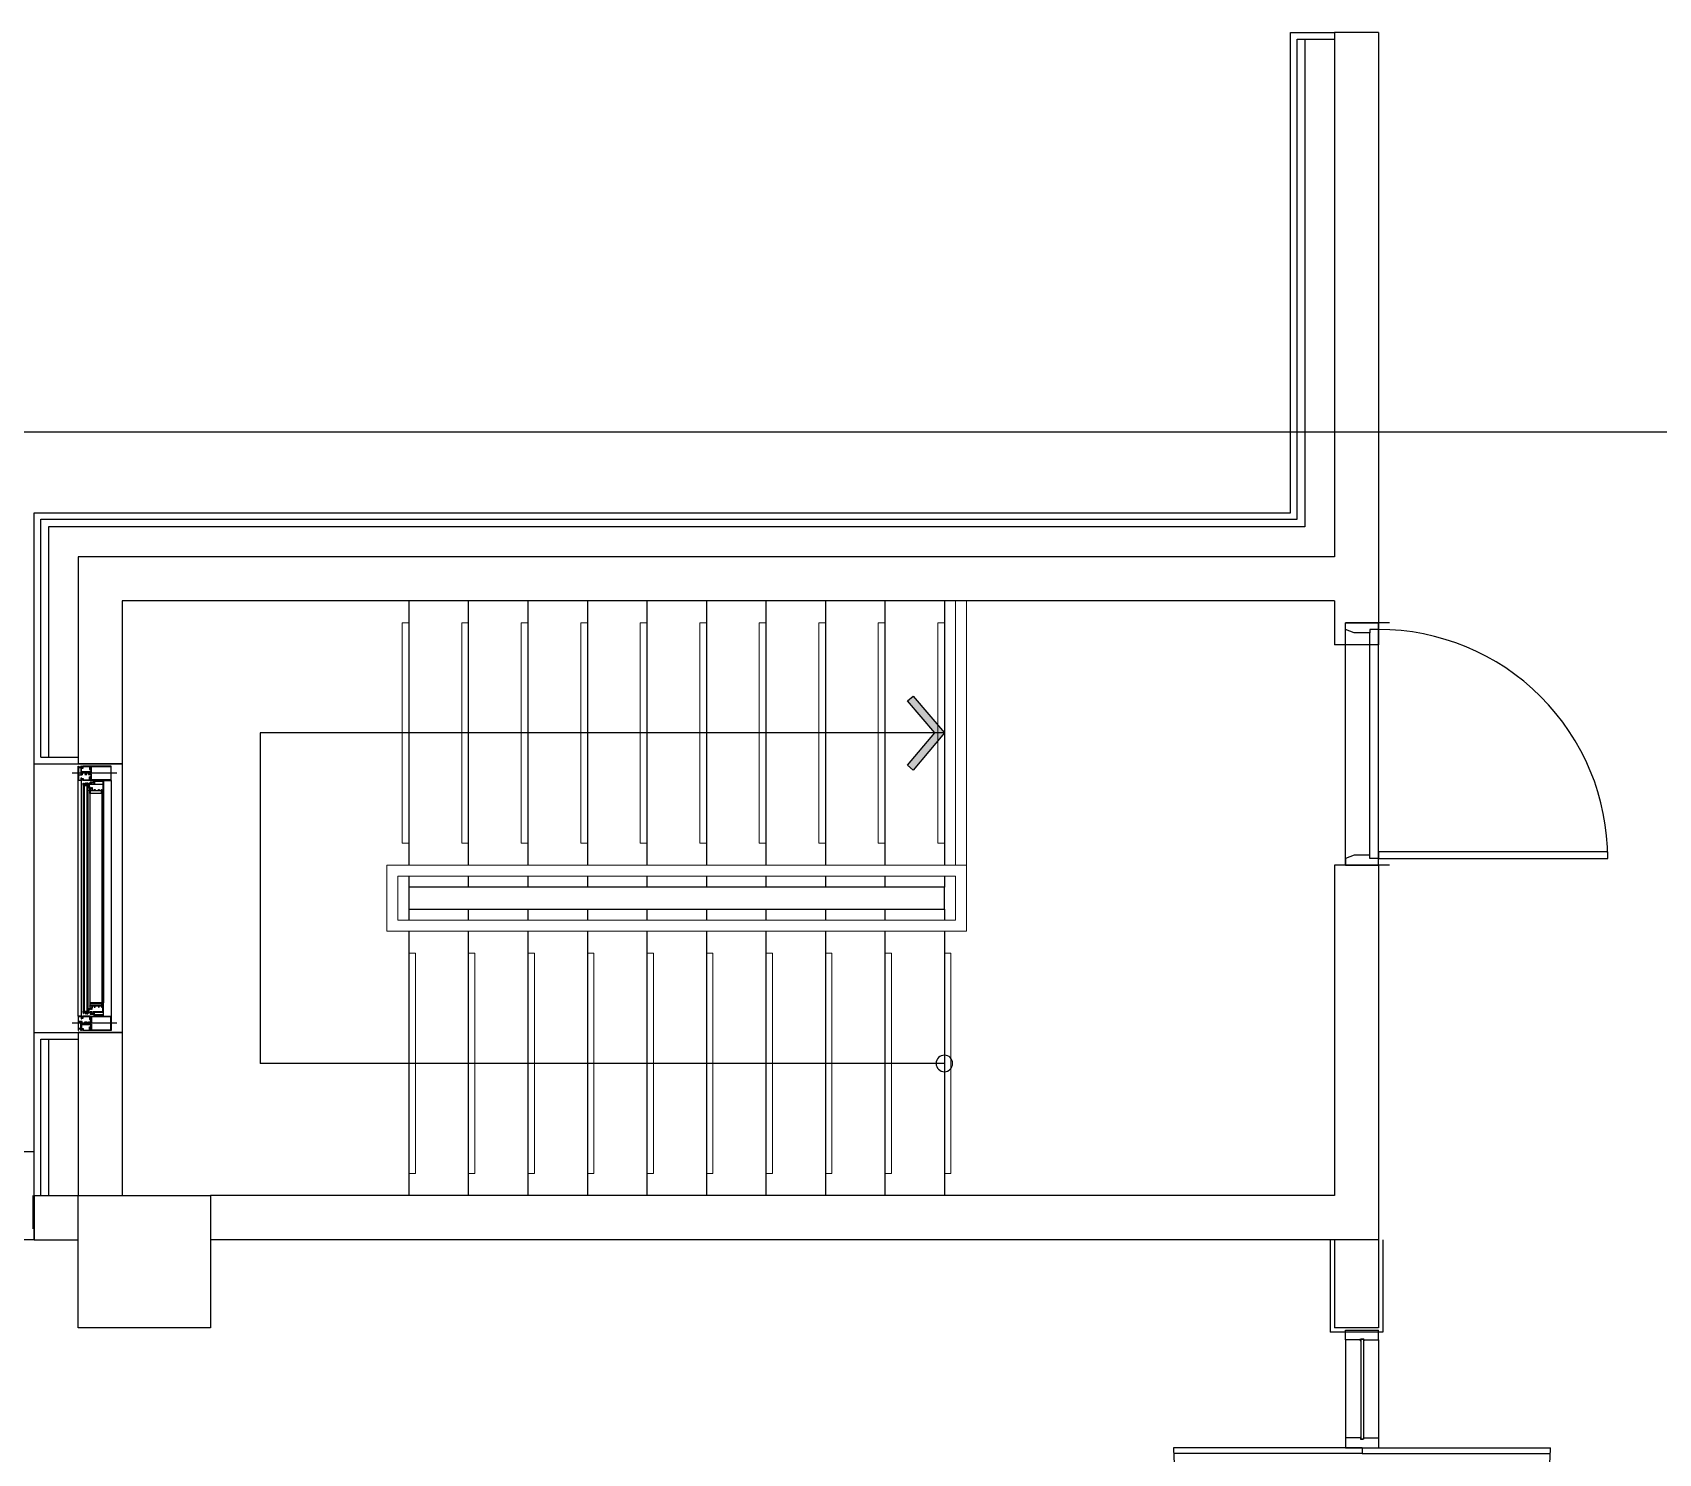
# Model space of a CAD drawing. Header units: millimetres. Extents: x 8456 to 190005487, y 619 to 455456909.
# Drawn here: x 196801 to 197937, y 157103 to 158097 of the extents above; entities that cross this region are included whole.
import ezdxf

# ---------------------------------------------------------------- set-up
doc = ezdxf.new("R2010")
doc.units = ezdxf.units.MM
doc.header["$LTSCALE"] = 400
doc.header["$MEASUREMENT"] = 0
doc.layers.get('0').update_dxf_attribs({"linetype": 'CONTINUOUS'})
doc.layers.get('Defpoints').update_dxf_attribs({"color": 153, "linetype": 'CONTINUOUS'})
for name, color, linetype in [('AA-FIN2', 6, 'CONTINUOUS'), ('AA-HAT-타일', 8, 'CONTINUOUS'), ('AA-WALL-조적벽', 3, 'CONTINUOUS'), ('AA-WID', 4, 'CONTINUOUS'), ('AA-공통-단열재', 17, 'CONTINUOUS'), ('AA-창호-문', 7, 'CONTINUOUS'), ('AA-창호-창', 4, 'CONTINUOUS'), ('COL', 2, 'CONTINUOUS')]:
    doc.layers.add(name, color=color, linetype=linetype)
doc.layers.add('Defpoint', color=161, linetype='CONTINUOUS', plot=False)
doc.layers.add('G-창호공차', color=31, linetype='CONTINUOUS', plot=False)
for name, color, linetype, lineweight in [('XR-평면도$0$A-DWXM-DOOR', 4, 'CONTINUOUS', 25), ('XR-평면도$0$A-SSXK-LEAD', 7, 'CONTINUOUS', 25), ('XR-평면도$0$A-SSXM-STAIR', 7, 'CONTINUOUS', 25), ('XR-평면도$0$A-SSXS-HAND', 6, 'CONTINUOUS', 20), ('XR-평면도$0$A-SSXS-NONS', 8, 'CONTINUOUS', 18)]:
    doc.layers.add(name, color=color, linetype=linetype, lineweight=lineweight)

# ---------------------------------------------------------------- blocks, each defined once
blk = doc.blocks.new('A$C2DB436D3')
at = {"color": 8}
for p, q in [((8333.3, 19841.7, 2515.7), (8338.9, 19846.5, 2515.7)), ((8360.5, 19809.6, 2515.7), (8333.3, 19841.7, 2515.7)), ((8338.9, 19846.5, 2515.7), (8370.1, 19809.6, 2515.7)), ((8333.3, 19777.4, 2515.7), (8360.5, 19809.6, 2515.7)), ((8370.1, 19809.6, 2515.7), (8338.9, 19772.6, 2515.7)), ((8338.9, 19772.6, 2515.7), (8333.3, 19777.4, 2515.7))]:
    blk.add_line(p, q, dxfattribs=at)
at = {"color": 8, "ltscale": 100}
for p, q in [((7461.5, 19510.4, 2515.7), (7461.5, 19778.8, 2515.7)), ((6053.5, 19391.6, 2515.7), (7461.5, 19391.6, 2515.7))]:
    blk.add_line(p, q, dxfattribs=at)
at = {"color": 8}
for points in [[(8360.5, 19809.6, 2515.7), (8370.1, 19809.6, 2515.7), (8333.3, 19841.7, 2515.7), (8338.9, 19846.5, 2515.7)], [(8333.3, 19777.4, 2515.7), (8338.9, 19772.6, 2515.7), (8360.5, 19809.6, 2515.7), (8370.1, 19809.6, 2515.7)]]:
    blk.add_solid(points, dxfattribs=at)
at = {"layer": 'AA-FIN2', "color": 8}
for p, q in [((8715.5, 20509.2, 2515.7), (8759.5, 20509.2, 2515.7)), ((8715.5, 20029.6, 2515.7), (8715.5, 20509.2, 2515.7)), ((8722.1, 20023, 2515.7), (8722.1, 20502.6, 2515.7)), ((8722.1, 20502.6, 2515.7), (8759.5, 20502.6, 2515.7)), ((7461.5, 19778.8, 2515.7), (7461.5, 20029.6, 2515.7)), ((7461.5, 20029.6, 2515.7), (8715.5, 20029.6, 2515.7)), ((7468.1, 20023, 2515.7), (8722.1, 20023, 2515.7)), ((7468.1, 19785.4, 2515.7), (7468.1, 20023, 2515.7)), ((7468.1, 19785.4, 2515.7), (7505.5, 19785.4, 2515.7)), ((7461.5, 19778.8, 2515.7), (7505.5, 19778.8, 2515.7)), ((7461.5, 19510.4, 2515.7), (7505.5, 19510.4, 2515.7)), ((7461.5, 19347.6, 2515.7), (7461.5, 19510.4, 2515.7)), ((7468.1, 19347.6, 2515.7), (7468.1, 19503.8, 2515.7)), ((7468.1, 19503.8, 2515.7), (7505.5, 19503.8, 2515.7))]:
    blk.add_line(p, q, dxfattribs=at)
at = {"layer": 'AA-HAT-타일', "color": 8}
for p, q in [((7549.5, 19778.8, 2515.7), (7549.5, 19510.4, 2515.7)), ((7461.5, 19303.6, 2515.7), (6053.5, 19303.6, 2515.7)), ((8755.1, 19303.6, 2515.7), (8755.1, 19211.2, 2515.7)), ((8807.9, 19303.6, 2515.7), (8807.9, 19211.2, 2515.7)), ((8807.9, 19211.2, 2515.7), (8755.1, 19211.2, 2515.7))]:
    blk.add_line(p, q, dxfattribs=at)
at = {"layer": 'AA-WALL-조적벽', "color": 8}
for p, q in [((8759.5, 19303.6, 2515.7), (8759.5, 19215.6, 2515.7)), ((8803.5, 19303.6, 2515.7), (8803.5, 19215.6, 2515.7)), ((8803.5, 19215.6, 2515.7), (8759.5, 19215.6, 2515.7))]:
    blk.add_line(p, q, dxfattribs=at)
at = {"layer": 'AA-WID', "color": 8}
for p, q in [((7543.9, 19769.4, 2515.7), (7499.6, 19769.4, 2515.7)), ((7505.5, 19526.9, 2515.7), (7505.5, 19762.3, 2515.7)), ((7508.6, 19526.9, 2515.7), (7508.6, 19762.3, 2515.7)), ((7510.4, 19757.3, 2515.7), (7510.4, 19531.8, 2515.7)), ((7510.4, 19757.3, 2515.7), (7515.2, 19757.3, 2515.7)), ((7510.6, 19757.3, 2515.7), (7515.9, 19757.9, 2515.7)), ((7511.5, 19757.3, 2515.7), (7511.5, 19531.8, 2515.7)), ((7515.2, 19757.3, 2515.7), (7513.9, 19757.3, 2515.7)), ((7514.1, 19757.3, 2515.7), (7514.1, 19531.8, 2515.7)), ((7515.2, 19757.3, 2515.7), (7515.2, 19531.8, 2515.7)), ((7517.4, 19753.7, 2515.7), (7517, 19753.7, 2515.7)), ((7538.5, 19762.3, 2515.7), (7538.5, 19526.9, 2515.7)), ((7517, 19749.1, 2515.7), (7517, 19537.1, 2515.7)), ((7529.1, 19749.1, 2515.7), (7529.1, 19540.1, 2515.7)), ((7529.7, 19752, 2515.7), (7529.7, 19531.1, 2515.7)), ((7530.8, 19752, 2515.7), (7530.8, 19540.1, 2515.7)), ((7510.4, 19531.8, 2515.7), (7515.2, 19531.8, 2515.7)), ((7510.6, 19531.8, 2515.7), (7515.9, 19531.2, 2515.7)), ((7515.2, 19531.8, 2515.7), (7513.9, 19531.8, 2515.7)), ((7517.4, 19535.4, 2515.7), (7517, 19535.4, 2515.7)), ((7543.9, 19519.7, 2515.7), (7499.6, 19519.7, 2515.7))]:
    blk.add_line(p, q, dxfattribs=at)
at = {"layer": 'AA-WID', "color": 8, "elevation": 2515.7}
for points in [[(7506, 19775), (7507.9, 19775, -1), (7507.9, 19774.7), (7506, 19774.7, 0.414214), (7505.9, 19774.6), (7505.9, 19768.1, 0.414214), (7506.1, 19767.9), (7509, 19767.9), (7509, 19768.3), (7508.7, 19768.5), (7508.7, 19768.8), (7509.1, 19768.8, -0.414214), (7509.3, 19768.6), (7509.3, 19767.8, -0.414214), (7509.1, 19767.6), (7506.1, 19767.6, 0.414214), (7505.9, 19767.4), (7505.9, 19762.7, 0.414214), (7506, 19762.6), (7508.2, 19762.6, 0.414214), (7508.3, 19762.7), (7508.3, 19764.8), (7508.8, 19764.8, -1), (7508.8, 19764.5), (7508.6, 19764.5), (7508.6, 19762.3), (7505.5, 19762.3), (7505.5, 19776.6), (7505.9, 19776.6), (7505.9, 19775.1, 0.414214)], [(7517.4, 19776.6), (7517.4, 19774.6, 1), (7517.7, 19774.6), (7517.7, 19774.8), (7518, 19774.8), (7518, 19773.5), (7517.7, 19773.5), (7517.7, 19773.7, 1), (7517.4, 19773.7), (7517.4, 19772.9, 0.414214), (7517.5, 19772.8), (7518, 19772.8, -0.414214), (7518.1, 19772.7), (7518.1, 19770.9, -0.414214), (7518, 19770.8), (7515, 19770.8), (7514.9, 19770.8), (7514.8, 19770.8), (7508.8, 19770.8, -0.414214), (7508.6, 19771.1), (7508.6, 19774), (7508.8, 19774, 1), (7508.8, 19774.4), (7508.6, 19774.4), (7508.6, 19776.6), (7508.2, 19776.6), (7508.2, 19775.5, -0.414214), (7508.1, 19775.4), (7506.3, 19775.4, 1), (7506.3, 19775), (7508.1, 19775, -0.414214), (7508.2, 19774.9), (7508.2, 19768.2, 0.414214), (7508.4, 19768), (7508.9, 19768), (7508.9, 19768.3), (7508.7, 19768.4, -0.322823), (7508.6, 19768.5), (7508.6, 19770.3, -0.414214), (7508.7, 19770.4), (7512.2, 19770.4, -0.414214), (7512.4, 19770.3), (7512.4, 19768.5, -0.284079), (7512.3, 19768.4), (7512.1, 19768.3), (7512.1, 19768), (7513.9, 19768, 0.414214), (7514, 19768.1), (7514, 19768.6, 1), (7513.7, 19768.6), (7513.7, 19768.5, -0.414214), (7513.6, 19768.4), (7513, 19768.4, -0.414214), (7512.8, 19768.6), (7512.8, 19770.2, -0.414214), (7513, 19770.4), (7513.6, 19770.4, -0.414214), (7513.7, 19770.3), (7513.7, 19770.2, 1), (7514, 19770.2), (7514, 19770.3, -0.414214), (7514.1, 19770.4), (7515.7, 19770.4, -0.414214), (7515.8, 19770.3), (7515.8, 19770.2, 1), (7516.1, 19770.2), (7516.1, 19770.3, -0.414214), (7516.2, 19770.4), (7516.8, 19770.4, -0.414214), (7517, 19770.2), (7517, 19768.6, -0.414214), (7516.8, 19768.4), (7516.2, 19768.4, -0.414214), (7516.1, 19768.5), (7516.1, 19768.6, 1), (7515.8, 19768.6), (7515.8, 19768.1, 0.414214), (7515.9, 19768), (7518, 19768, -0.414214), (7518.1, 19767.9), (7518.1, 19765.9, -0.414214), (7518, 19765.8), (7517.9, 19765.8, -0.414214), (7517.7, 19765.9), (7517.7, 19766.2, 1), (7517.4, 19766.2), (7517.4, 19765.1, 1), (7517.7, 19765.1), (7517.7, 19765.3), (7518, 19765.3), (7518, 19764), (7517.7, 19764), (7517.7, 19764.2, 1), (7517.4, 19764.2), (7517.4, 19762.3), (7538.5, 19762.3), (7538.5, 19776.6)], [(7517.9, 19773.5, 0.414214), (7518, 19773.6), (7518, 19774.6, 0.414214), (7517.9, 19774.8), (7517.8, 19774.8, 0.414214), (7517.7, 19774.6), (7517.7, 19774.5, -0.696601), (7517.4, 19774.5), (7517.4, 19776.6), (7510.2, 19776.6, 0.414214), (7509.9, 19776.3), (7509.9, 19774.9), (7508.7, 19774.9), (7508.7, 19774.5), (7510.2, 19774.5, 0.414214), (7510.4, 19774.7), (7510.4, 19776.1), (7516.8, 19776.1), (7516.8, 19773.1), (7517.4, 19773.1), (7517.4, 19773.8, -0.696601), (7517.7, 19773.8), (7517.7, 19773.6, 0.414214), (7517.8, 19773.5)], [(7517.6, 19770.3), (7518.5, 19770.3, 0.414214), (7518.6, 19770.4), (7518.6, 19775.9, -0.414214), (7518.7, 19776), (7537.9, 19776, -0.414214), (7538, 19775.9), (7538, 19762.9, -0.414214), (7537.9, 19762.8), (7518.7, 19762.8, -0.414214), (7518.6, 19762.9), (7518.6, 19768.4, 0.414214), (7518.5, 19768.5), (7517.6, 19768.5, -0.414214), (7517.5, 19768.6), (7517.5, 19770.2, -0.414214)], [(7517.9, 19765.3, -0.414214), (7518, 19765.2), (7518, 19764.2, -0.414214), (7517.9, 19764), (7517.8, 19764, -0.414214), (7517.7, 19764.2), (7517.7, 19764.3, 0.696601), (7517.4, 19764.3), (7517.4, 19762.3), (7510.2, 19762.3, -0.414214), (7509.9, 19762.5), (7509.9, 19763.9), (7508.7, 19763.9), (7508.7, 19764.3), (7510.2, 19764.3, -0.414214), (7510.4, 19764.1), (7510.4, 19762.7), (7516.8, 19762.7), (7516.8, 19765.7), (7517.4, 19765.7), (7517.4, 19765, 0.696601), (7517.7, 19765), (7517.7, 19765.2, -0.414214), (7517.8, 19765.3)], [(7529.7, 19749.1), (7529.7, 19749.8, -1), (7530.1, 19749.8), (7530.1, 19749.5), (7530.4, 19749.5), (7530.4, 19751.3), (7530.1, 19751.3), (7530.1, 19750.9, -1), (7529.7, 19750.9), (7529.7, 19751.7), (7530.4, 19751.7), (7530.4, 19757.7, 0.414213), (7530.2, 19758), (7520.5, 19758, -0.414213), (7520.4, 19758.1), (7520.4, 19758.5, -1), (7520.6, 19758.5), (7520.6, 19758.4), (7521.2, 19758.4, 0.414214), (7521.3, 19758.5), (7521.3, 19759.8, 0.414214), (7521.2, 19759.9), (7520.6, 19759.9), (7520.6, 19759.8, -1), (7520.4, 19759.8), (7520.4, 19759.9), (7519.3, 19759.9), (7519.3, 19759.8, -1), (7519, 19759.8), (7519, 19759.9), (7518.5, 19759.9, 0.414214), (7518.4, 19759.8), (7518.4, 19758.5, 0.414214), (7518.5, 19758.4), (7519, 19758.4), (7519, 19758.5, -1), (7519.3, 19758.5), (7519.3, 19758.1, -0.414214), (7519.2, 19758), (7517.4, 19758), (7517.4, 19758.7, -0.414214), (7517.5, 19758.8), (7517.5, 19758.8, -0.414214), (7517.6, 19758.7), (7517.6, 19758.4), (7518, 19758.4), (7518, 19759.9), (7517.6, 19759.9), (7517.6, 19759.6, -1), (7517.4, 19759.6), (7517.4, 19760.4), (7519.8, 19760.4), (7519.8, 19760.3), (7519.9, 19760.4), (7521, 19760.4, 0.414214), (7521.2, 19760.5), (7521.2, 19761.6), (7522.9, 19761.6), (7522.9, 19762, -0.414214), (7523.1, 19762.3, -0.414214), (7523.4, 19762), (7523.4, 19761.6), (7529.1, 19761.6), (7529.1, 19762, -0.414214), (7529.3, 19762.3, -0.414214), (7529.5, 19762), (7529.5, 19761.6), (7530.8, 19761.6), (7530.8, 19749.1)], [(7506, 19514.1), (7507.9, 19514.1, 1), (7507.9, 19514.4), (7506, 19514.4, -0.414214), (7505.9, 19514.5), (7505.9, 19521, -0.414214), (7506.1, 19521.2), (7509, 19521.2), (7509, 19520.8), (7508.7, 19520.6), (7508.7, 19520.3), (7509.1, 19520.3, 0.414214), (7509.3, 19520.5), (7509.3, 19521.3, 0.414214), (7509.1, 19521.5), (7506.1, 19521.5, -0.414214), (7505.9, 19521.7), (7505.9, 19526.4, -0.414214), (7506, 19526.5), (7508.2, 19526.5, -0.414214), (7508.3, 19526.4), (7508.3, 19524.3), (7508.8, 19524.3, 1), (7508.8, 19524.7), (7508.6, 19524.7), (7508.6, 19526.9), (7505.5, 19526.9), (7505.5, 19512.6), (7505.9, 19512.6), (7505.9, 19514, -0.414214)], [(7517.4, 19512.6), (7517.4, 19514.5, -1), (7517.7, 19514.5), (7517.7, 19514.3), (7518, 19514.3), (7518, 19515.6), (7517.7, 19515.6), (7517.7, 19515.4, -1), (7517.4, 19515.4), (7517.4, 19516.2, -0.414214), (7517.5, 19516.3), (7518, 19516.3, 0.414214), (7518.1, 19516.4), (7518.1, 19518.2, 0.414214), (7518, 19518.3), (7515, 19518.3), (7514.9, 19518.3), (7514.8, 19518.3), (7508.8, 19518.3, 0.414214), (7508.6, 19518.1), (7508.6, 19515.1), (7508.8, 19515.1, -1), (7508.8, 19514.8), (7508.6, 19514.8), (7508.6, 19512.6), (7508.2, 19512.6), (7508.2, 19513.6, 0.414214), (7508.1, 19513.7), (7506.3, 19513.7, -1), (7506.3, 19514.1), (7508.1, 19514.1, 0.414214), (7508.2, 19514.2), (7508.2, 19520.9, -0.414214), (7508.4, 19521.1), (7508.9, 19521.1), (7508.9, 19520.8), (7508.7, 19520.7, 0.322823), (7508.6, 19520.6), (7508.6, 19518.8, 0.414214), (7508.7, 19518.7), (7512.2, 19518.7, 0.414214), (7512.4, 19518.8), (7512.4, 19520.6, 0.284079), (7512.3, 19520.7), (7512.1, 19520.8), (7512.1, 19521.1), (7513.9, 19521.1, -0.414214), (7514, 19521), (7514, 19520.5, -1), (7513.7, 19520.5), (7513.7, 19520.6, 0.414214), (7513.6, 19520.7), (7513, 19520.7, 0.414214), (7512.8, 19520.5), (7512.8, 19518.9, 0.414214), (7513, 19518.7), (7513.6, 19518.7, 0.414214), (7513.7, 19518.8), (7513.7, 19518.9, -1), (7514, 19518.9), (7514, 19518.8, 0.414214), (7514.1, 19518.7), (7515.7, 19518.7, 0.414214), (7515.8, 19518.8), (7515.8, 19518.9, -1), (7516.1, 19518.9), (7516.1, 19518.8, 0.414214), (7516.2, 19518.7), (7516.8, 19518.7, 0.414214), (7517, 19518.9), (7517, 19520.5, 0.414214), (7516.8, 19520.7), (7516.2, 19520.7, 0.414214), (7516.1, 19520.6), (7516.1, 19520.5, -1), (7515.8, 19520.5), (7515.8, 19521, -0.414214), (7515.9, 19521.1), (7518, 19521.1, 0.414214), (7518.1, 19521.2), (7518.1, 19523.2, 0.414214), (7518, 19523.3), (7517.9, 19523.3, 0.414214), (7517.7, 19523.2), (7517.7, 19522.9, -1), (7517.4, 19522.9), (7517.4, 19524, -1), (7517.7, 19524), (7517.7, 19523.8), (7518, 19523.8), (7518, 19525.1), (7517.7, 19525.1), (7517.7, 19524.9, -1), (7517.4, 19524.9), (7517.4, 19526.9), (7538.5, 19526.9), (7538.5, 19512.6)], [(7517.9, 19523.8, 0.414214), (7518, 19523.9), (7518, 19524.9, 0.414214), (7517.9, 19525.1), (7517.8, 19525.1, 0.414214), (7517.7, 19524.9), (7517.7, 19524.8, -0.696601), (7517.4, 19524.8), (7517.4, 19526.9), (7510.2, 19526.9, 0.414214), (7509.9, 19526.6), (7509.9, 19525.2), (7508.7, 19525.2), (7508.7, 19524.8), (7510.2, 19524.8, 0.414214), (7510.4, 19525), (7510.4, 19526.4), (7516.8, 19526.4), (7516.8, 19523.4), (7517.4, 19523.4), (7517.4, 19524.1, -0.696601), (7517.7, 19524.1), (7517.7, 19523.9, 0.414214), (7517.8, 19523.8)], [(7529.7, 19540.1), (7529.7, 19539.3, 1), (7530.1, 19539.3), (7530.1, 19539.6), (7530.4, 19539.6), (7530.4, 19537.9), (7530.1, 19537.9), (7530.1, 19538.2, 1), (7529.7, 19538.2), (7529.7, 19537.4), (7530.4, 19537.4), (7530.4, 19531.4, -0.414213), (7530.2, 19531.1), (7520.5, 19531.1, 0.414213), (7520.4, 19531), (7520.4, 19530.6, 1), (7520.6, 19530.6), (7520.6, 19530.7), (7521.2, 19530.7, -0.414214), (7521.3, 19530.6), (7521.3, 19529.3, -0.414214), (7521.2, 19529.2), (7520.6, 19529.2), (7520.6, 19529.3, 1), (7520.4, 19529.3), (7520.4, 19529.2), (7519.3, 19529.2), (7519.3, 19529.3, 1), (7519, 19529.3), (7519, 19529.2), (7518.5, 19529.2, -0.414214), (7518.4, 19529.3), (7518.4, 19530.6, -0.414214), (7518.5, 19530.7), (7519, 19530.7), (7519, 19530.6, 1), (7519.3, 19530.6), (7519.3, 19531, 0.414214), (7519.2, 19531.1), (7517.4, 19531.1), (7517.4, 19530.4, 0.414214), (7517.5, 19530.3), (7517.5, 19530.3, 0.414214), (7517.6, 19530.4), (7517.6, 19530.7), (7518, 19530.7), (7518, 19529.2), (7517.6, 19529.2), (7517.6, 19529.5, 1), (7517.4, 19529.5), (7517.4, 19528.7), (7519.8, 19528.7), (7519.8, 19528.8), (7519.9, 19528.7), (7521, 19528.7, -0.414214), (7521.2, 19528.6), (7521.2, 19527.5), (7522.9, 19527.5), (7522.9, 19527.1, 0.414214), (7523.1, 19526.9, 0.414214), (7523.4, 19527.1), (7523.4, 19527.5), (7529.1, 19527.5), (7529.1, 19527.1, 0.414214), (7529.3, 19526.9, 0.414214), (7529.5, 19527.1), (7529.5, 19527.5), (7530.8, 19527.5), (7530.8, 19540.1)], [(7517.6, 19518.8), (7518.5, 19518.8, -0.414214), (7518.6, 19518.7), (7518.6, 19513.2, 0.414214), (7518.7, 19513.1), (7537.9, 19513.1, 0.414214), (7538, 19513.2), (7538, 19526.2, 0.414214), (7537.9, 19526.3), (7518.7, 19526.3, 0.414214), (7518.6, 19526.2), (7518.6, 19520.7, -0.414214), (7518.5, 19520.6), (7517.6, 19520.6, 0.414214), (7517.5, 19520.5), (7517.5, 19518.9, 0.414214)], [(7517.9, 19515.6, -0.414214), (7518, 19515.5), (7518, 19514.5, -0.414214), (7517.9, 19514.3), (7517.8, 19514.3, -0.414214), (7517.7, 19514.5), (7517.7, 19514.6, 0.696601), (7517.4, 19514.6), (7517.4, 19512.6), (7510.2, 19512.6, -0.414214), (7509.9, 19512.8), (7509.9, 19514.2), (7508.7, 19514.2), (7508.7, 19514.6), (7510.2, 19514.6, -0.414214), (7510.4, 19514.4), (7510.4, 19513), (7516.8, 19513), (7516.8, 19516), (7517.4, 19516), (7517.4, 19515.3, 0.696601), (7517.7, 19515.3), (7517.7, 19515.5, -0.414214), (7517.8, 19515.6)]]:
    blk.add_lwpolyline(points, format="xyb", close=True, dxfattribs=at)
for points in [[(7517, 19752), (7516.9, 19752, -1), (7516.9, 19752.4), (7517, 19752.4), (7517, 19753.2), (7517, 19753.2), (7517, 19753.3), (7517, 19754.8), (7515.9, 19754.8), (7515.9, 19757.9), (7515.4, 19757.9), (7515.4, 19758.2), (7515.9, 19758.2), (7515.9, 19758.6), (7512.6, 19758.6), (7512.6, 19758.2), (7513.1, 19758.2), (7513.1, 19757.9), (7512.4, 19757.9), (7512.4, 19758.6), (7510.4, 19758.6), (7510.4, 19759.5, -0.414214), (7510.4, 19759.6), (7510.6, 19759.6, -0.414214), (7510.7, 19759.5), (7510.7, 19759.1), (7512.8, 19759.1), (7512.8, 19759.8), (7513.4, 19759.8, -0.414214), (7513.5, 19759.7), (7513.5, 19759.5, -0.414214), (7513.4, 19759.4), (7513.2, 19759.4), (7513.2, 19759.1), (7513.5, 19759.1), (7514, 19759.1), (7514, 19759.8), (7515, 19759.8, -0.414214), (7515.1, 19759.7), (7515.1, 19759.5, -0.414214), (7515, 19759.4), (7514.4, 19759.4), (7514.4, 19759.1), (7516.3, 19759.1), (7516.3, 19755.3), (7517.7, 19755.3, -0.414214), (7517.9, 19755.2, -0.414214), (7517.7, 19755), (7517.6, 19755, 0.414214), (7517.4, 19754.9, 0.414214), (7517.6, 19754.8), (7518.9, 19754.8, 0.414214), (7519, 19754.9, 0.414214), (7518.9, 19755), (7518.7, 19755, -0.414214), (7518.6, 19755.2, -0.414214), (7518.7, 19755.3), (7519.4, 19755.3), (7519.4, 19753.9, -0.414214), (7519.3, 19753.8), (7518.8, 19753.8, -1), (7518.8, 19754, 0.414214), (7519, 19754.1), (7519, 19754.2, 0.414214), (7518.8, 19754.3), (7517.6, 19754.3, 0.414214), (7517.4, 19754.2), (7517.4, 19754.1, 0.414214), (7517.5, 19754, -1), (7517.5, 19753.8, 0.414214), (7517.4, 19753.7), (7517.4, 19752.8, 0.414214), (7517.5, 19752.7, -1), (7517.5, 19752.4, 0.414214), (7517.4, 19752.3), (7517.4, 19752.3, 0.414214), (7517.6, 19752.1), (7518.8, 19752.1, 0.414214), (7519, 19752.3), (7519, 19752.3, 0.414214), (7518.8, 19752.4, -1), (7518.8, 19752.7), (7519.3, 19752.7, -0.414214), (7519.4, 19752.5), (7519.4, 19752.1), (7521.3, 19752.1), (7521.3, 19753.2), (7522.3, 19753.2), (7522.3, 19752.8), (7521.7, 19752.8), (7521.7, 19752.1), (7526.1, 19752.1), (7526.1, 19752.8), (7525.6, 19752.8), (7525.6, 19753.2), (7526.5, 19753.2), (7526.5, 19752.1), (7528.6, 19752.1), (7528.6, 19753.2), (7529.1, 19753.2), (7529.1, 19749.1), (7517, 19749.1), (7517, 19752)], [(7517, 19537.1), (7516.9, 19537.1, 1), (7516.9, 19536.8), (7517, 19536.8), (7517, 19535.9), (7517, 19535.9), (7517, 19535.8), (7517, 19534.3), (7515.9, 19534.3), (7515.9, 19531.2), (7515.4, 19531.2), (7515.4, 19530.9), (7515.9, 19530.9), (7515.9, 19530.5), (7512.6, 19530.5), (7512.6, 19530.9), (7513.1, 19530.9), (7513.1, 19531.2), (7512.4, 19531.2), (7512.4, 19530.5), (7510.4, 19530.5), (7510.4, 19529.6, 0.414214), (7510.4, 19529.5), (7510.6, 19529.5, 0.414214), (7510.7, 19529.6), (7510.7, 19530), (7512.8, 19530), (7512.8, 19529.3), (7513.4, 19529.3, 0.414214), (7513.5, 19529.4), (7513.5, 19529.6, 0.414214), (7513.4, 19529.7), (7513.2, 19529.7), (7513.2, 19530), (7513.5, 19530), (7514, 19530), (7514, 19529.3), (7515, 19529.3, 0.414214), (7515.1, 19529.4), (7515.1, 19529.6, 0.414214), (7515, 19529.7), (7514.4, 19529.7), (7514.4, 19530), (7516.3, 19530), (7516.3, 19533.8), (7517.7, 19533.8, 0.414214), (7517.9, 19533.9, 0.414214), (7517.7, 19534.1), (7517.6, 19534.1, -0.414214), (7517.4, 19534.2, -0.414214), (7517.6, 19534.3), (7518.9, 19534.3, -0.414214), (7519, 19534.2, -0.414214), (7518.9, 19534.1), (7518.7, 19534.1, 0.414214), (7518.6, 19533.9, 0.414214), (7518.7, 19533.8), (7519.4, 19533.8), (7519.4, 19535.2, 0.414214), (7519.3, 19535.3), (7518.8, 19535.3, 1), (7518.8, 19535.1, -0.414214), (7519, 19535), (7519, 19534.9, -0.414214), (7518.8, 19534.8), (7517.6, 19534.8, -0.414214), (7517.4, 19534.9), (7517.4, 19535, -0.414214), (7517.5, 19535.1, 1), (7517.5, 19535.3, -0.414214), (7517.4, 19535.4), (7517.4, 19536.3, -0.414214), (7517.5, 19536.4, 1), (7517.5, 19536.7, -0.414214), (7517.4, 19536.8), (7517.4, 19536.8, -0.414214), (7517.6, 19537), (7518.8, 19537, -0.414214), (7519, 19536.8), (7519, 19536.8, -0.414214), (7518.8, 19536.7, 1), (7518.8, 19536.4), (7519.3, 19536.4, 0.414214), (7519.4, 19536.6), (7519.4, 19537), (7521.3, 19537), (7521.3, 19535.9), (7522.3, 19535.9), (7522.3, 19536.3), (7521.7, 19536.3), (7521.7, 19537), (7526.1, 19537), (7526.1, 19536.3), (7525.6, 19536.3), (7525.6, 19535.9), (7526.5, 19535.9), (7526.5, 19537), (7528.6, 19537), (7528.6, 19535.9), (7529.1, 19535.9), (7529.1, 19540.1), (7517, 19540.1), (7517, 19537.1)]]:
    blk.add_lwpolyline(points, format="xyb", dxfattribs=at)
for points in [[(7510.6, 19757.3), (7515.9, 19757.3), (7515.9, 19757.9), (7510.6, 19757.9)], [(7521.7, 19761.2), (7521.7, 19758.4), (7530.4, 19758.4), (7530.4, 19761.2)], [(7528.6, 19749.5), (7528.6, 19751.7), (7517.4, 19751.7), (7517.4, 19749.5)], [(7510.6, 19531.8), (7515.9, 19531.8), (7515.9, 19531.2), (7510.6, 19531.2)], [(7528.6, 19539.6), (7528.6, 19537.4), (7517.4, 19537.4), (7517.4, 19539.6)], [(7521.7, 19528), (7521.7, 19530.7), (7530.4, 19530.7), (7530.4, 19528)]]:
    blk.add_lwpolyline(points, close=True, dxfattribs=at)
at = {"layer": 'AA-WID', "color": 8}
for centre, radius, start, end in [((7508.6, 19758, 2515.7), 1.85, 339.237, 20.763), ((7519.8, 19756.8, 2515.7), 1.35, 63.4061, 116.5939), ((7521.5, 19753.2, 2515.7), 2.17, 163.8262, 196.1738), ((7508.6, 19531.1, 2515.7), 1.85, 339.237, 20.763), ((7519.8, 19532.3, 2515.7), 1.35, 243.4061, 296.5939), ((7521.5, 19535.9, 2515.7), 2.17, 163.8262, 196.1738)]:
    blk.add_arc(centre, radius, start, end, dxfattribs=at)
at = {"layer": 'AA-공통-단열재', "color": 8}
for p, q in [((8729.8, 20502.6, 2515.7), (8729.8, 20015.3, 2515.7)), ((8729.8, 20015.3, 2515.7), (7475.8, 20015.3, 2515.7)), ((7475.8, 20015.3, 2515.7), (7475.8, 19785.4, 2515.7)), ((7475.8, 19503.8, 2515.7), (7475.8, 19347.6, 2515.7))]:
    blk.add_line(p, q, dxfattribs=at)
at = {"layer": 'AA-창호-문', "color": 8}
for p, q in [((8787, 19095.7, 2515.7), (8598.9, 19095.7, 2515.7)), ((8787, 19090.2, 2515.7), (8599, 19090.2, 2515.7)), ((8787, 19095.7, 2515.7), (8787, 19090.2, 2515.7)), ((8787, 19095.7, 2515.7), (8975.1, 19095.7, 2515.7)), ((8787, 19090.2, 2515.7), (8975, 19090.2, 2515.7))]:
    blk.add_line(p, q, dxfattribs=at)
for start, end in [(180, 270), (270, 0)]:
    blk.add_arc((8787, 19095.7, 2515.7), 188.1, start, end, dxfattribs=at)
at = {"layer": 'AA-창호-창', "color": 8}
for p, q in [((8770.5, 19213.4, 2515.7), (8803.5, 19213.4, 2515.7)), ((8770.5, 19203.5, 2515.7), (8770.5, 19213.4, 2515.7)), ((8785.1, 19203.5, 2515.7), (8770.5, 19203.5, 2515.7)), ((8770.5, 19203.5, 2515.7), (8770.5, 19105.6, 2515.7)), ((8785.1, 19203.5, 2515.7), (8785.4, 19204.7, 2515.7)), ((8785.4, 19204.7, 2515.7), (8788.6, 19204.7, 2515.7)), ((8785.7, 19204.2, 2515.7), (8785.7, 19104.8, 2515.7)), ((8785.7, 19204.2, 2515.7), (8788.4, 19204.2, 2515.7)), ((8788.4, 19204.2, 2515.7), (8788.4, 19104.8, 2515.7)), ((8789, 19203.5, 2515.7), (8788.6, 19204.7, 2515.7)), ((8789, 19203.5, 2515.7), (8803.5, 19203.5, 2515.7)), ((8803.5, 19203.5, 2515.7), (8803.5, 19213.4, 2515.7)), ((8803.5, 19203.5, 2515.7), (8803.5, 19105.6, 2515.7)), ((8785.1, 19105.6, 2515.7), (8770.5, 19105.6, 2515.7)), ((8770.5, 19105.6, 2515.7), (8770.5, 19095.7, 2515.7)), ((8785.1, 19105.6, 2515.7), (8785.4, 19104.3, 2515.7)), ((8785.4, 19104.3, 2515.7), (8788.6, 19104.3, 2515.7)), ((8785.7, 19104.8, 2515.7), (8788.4, 19104.8, 2515.7)), ((8785.7, 19104.8, 2515.7), (8788.4, 19104.8, 2515.7)), ((8789, 19105.6, 2515.7), (8788.6, 19104.3, 2515.7)), ((8789, 19105.6, 2515.7), (8803.5, 19105.6, 2515.7)), ((8803.5, 19105.6, 2515.7), (8803.5, 19095.7, 2515.7)), ((8770.5, 19095.7, 2515.7), (8803.5, 19095.7, 2515.7))]:
    blk.add_line(p, q, dxfattribs=at)
at = {"layer": 'AA-창호-창', "color": 8, "elevation": 2515.7}
for points in [[(8784.9, 19203.5), (8785.2, 19202.8), (8785.4, 19202.7), (8785.7, 19202.6)], [(8789.2, 19203.5), (8788.9, 19202.8), (8788.7, 19202.7), (8788.4, 19202.6)], [(8784.9, 19105.6), (8785.2, 19106.2), (8785.4, 19106.3), (8785.7, 19106.4)], [(8789.2, 19105.6), (8788.9, 19106.2), (8788.7, 19106.3), (8788.4, 19106.4)]]:
    blk.add_lwpolyline(points, dxfattribs=at)
at = {"layer": 'COL', "color": 8}
for p, q in [((8759.5, 20509.2, 2515.7), (8759.5, 19985.6, 2515.7)), ((8803.5, 20509.2, 2515.7), (8759.5, 20509.2, 2515.7)), ((8803.5, 20509.2, 2515.7), (8803.5, 19897.6, 2515.7)), ((8759.5, 19985.6, 2515.7), (7505.5, 19985.6, 2515.7)), ((7505.5, 19985.6, 2515.7), (7505.5, 19778.8, 2515.7)), ((8759.5, 19941.6, 2515.7), (7549.5, 19941.6, 2515.7)), ((7549.5, 19941.6, 2515.7), (7549.5, 19778.8, 2515.7)), ((8759.5, 19941.6, 2515.7), (8759.5, 19897.6, 2515.7)), ((8803.5, 19897.6, 2515.7), (8759.5, 19897.6, 2515.7)), ((7549.5, 19778.8, 2515.7), (7505.5, 19778.8, 2515.7)), ((7505.5, 19778.8, 2515.7), (7549.5, 19778.8, 2515.7)), ((8759.5, 19677.6, 2515.7), (8759.5, 19347.6, 2515.7)), ((8803.5, 19677.6, 2515.7), (8759.5, 19677.6, 2515.7)), ((8803.5, 19677.6, 2515.7), (8803.5, 19303.6, 2515.7)), ((7505.5, 19510.4, 2515.7), (7505.5, 19347.6, 2515.7)), ((7549.5, 19510.4, 2515.7), (7505.5, 19510.4, 2515.7)), ((7549.5, 19510.4, 2515.7), (7505.5, 19510.4, 2515.7)), ((7505.5, 19510.4, 2515.7), (7549.5, 19510.4, 2515.7)), ((7549.5, 19510.4, 2515.7), (7549.5, 19347.6, 2515.7)), ((7461.5, 19347.6, 2515.7), (7505.5, 19347.6, 2515.7)), ((7461.5, 19303.6, 2515.7), (7461.5, 19347.6, 2515.7)), ((7505.5, 19347.6, 2515.7), (7637.5, 19347.6, 2515.7)), ((7505.5, 19215.6, 2515.7), (7505.5, 19347.6, 2515.7)), ((7505.5, 19215.6, 2515.7), (7505.5, 19347.6, 2515.7)), ((7505.5, 19347.6, 2515.7), (7637.5, 19347.6, 2515.7)), ((8759.5, 19347.6, 2515.7), (7637.5, 19347.6, 2515.7)), ((7637.5, 19347.6, 2515.7), (7637.5, 19215.6, 2515.7)), ((7637.5, 19347.6, 2515.7), (7637.5, 19215.6, 2515.7)), ((7461.5, 19303.6, 2515.7), (7505.5, 19303.6, 2515.7)), ((8803.5, 19303.6, 2515.7), (7637.5, 19303.6, 2515.7)), ((7637.5, 19215.6, 2515.7), (7505.5, 19215.6, 2515.7)), ((7637.5, 19215.6, 2515.7), (7505.5, 19215.6, 2515.7))]:
    blk.add_line(p, q, dxfattribs=at)
at = {"layer": 'Defpoint', "color": 8}
for p, q in [((7549.5, 19778.8, 2515.7), (7505.5, 19778.8, 2515.7)), ((7549.5, 19510.4, 2515.7), (7505.5, 19510.4, 2515.7)), ((7461.5, 19347.6, 2515.7), (7461.5, 19303.6, 2515.7))]:
    blk.add_line(p, q, dxfattribs=at)
at = {"layer": 'Defpoints', "color": 8}
for p, q in [((8814.5, 19919.6, 2515.7), (8770.5, 19919.6, 2515.7)), ((8814.5, 19677.6, 2515.7), (8770.5, 19677.6, 2515.7))]:
    blk.add_line(p, q, dxfattribs=at)
at = {"layer": 'G-창호공차', "color": 8}
for p, q in [((7460.4, 19314.6, 2515.7), (7460.4, 19347.6, 2515.7)), ((7461.5, 19314.6, 2515.7), (7461.5, 19347.6, 2515.7))]:
    blk.add_line(p, q, dxfattribs=at)
at = {"layer": 'XR-평면도$0$A-DWXM-DOOR', "color": 8}
for p, q in [((8770.5, 19677.6, 2515.7), (8770.5, 19919.6, 2515.7)), ((8803.5, 19677.6, 2515.7), (8803.5, 19919.6, 2515.7)), ((8794.7, 19687.5, 2515.7), (8794.7, 19909.7, 2515.7))]:
    blk.add_line(p, q, dxfattribs=at)
at = {"layer": 'XR-평면도$0$A-DWXM-DOOR', "color": 8, "elevation": 2515.7}
for points in [[(8803.5, 19919.6), (8803.5, 19913), (8794.7, 19913), (8794.7, 19909.7), (8779.3, 19909.7), (8770.5, 19913), (8770.5, 19919.6)], [(9032.3, 19684.2), (9032.3, 19690.8), (8803.5, 19690.8), (8803.5, 19684.2)], [(8803.5, 19677.6), (8803.5, 19684.2), (8794.7, 19684.2), (8794.7, 19687.5), (8779.3, 19687.5), (8770.5, 19684.2), (8770.5, 19677.6)]]:
    blk.add_lwpolyline(points, close=True, dxfattribs=at)
blk.add_lwpolyline([(8803.5, 19684.2), (9032.3, 19684.2, 0.414214), (8803.5, 19913, 1)], format="xyb", dxfattribs=at)
at = {"layer": 'XR-평면도$0$A-SSXK-LEAD', "color": 8}
for p, q in [((8370.1, 19809.6, 2515.7), (7687, 19809.6, 2515.7)), ((7687, 19809.6, 2515.7), (7687, 19479.6, 2515.7)), ((8370.1, 19479.6, 2515.7), (7687, 19479.6, 2515.7))]:
    blk.add_line(p, q, dxfattribs=at)
for start, end in [(0, 180), (180, 0)]:
    blk.add_arc((8370.1, 19479.6, 2515.7), 8.25, start, end, dxfattribs=at)
at = {"layer": 'XR-평면도$0$A-SSXM-STAIR', "color": 8}
for p, q in [((7835.5, 19941.6, 2515.7), (7835.5, 19677.6, 2515.7)), ((7894.9, 19941.6, 2515.7), (7894.9, 19677.6, 2515.7)), ((7954.3, 19941.6, 2515.7), (7954.3, 19677.6, 2515.7)), ((8013.7, 19941.6, 2515.7), (8013.7, 19677.6, 2515.7)), ((8073.1, 19941.6, 2515.7), (8073.1, 19677.6, 2515.7)), ((8132.5, 19941.6, 2515.7), (8132.5, 19677.6, 2515.7)), ((8191.9, 19941.6, 2515.7), (8191.9, 19677.6, 2515.7)), ((8251.3, 19941.6, 2515.7), (8251.3, 19677.6, 2515.7)), ((8310.7, 19941.6, 2515.7), (8310.7, 19677.6, 2515.7)), ((8370.1, 19941.6, 2515.7), (8370.1, 19677.6, 2515.7)), ((7835.5, 19666.6, 2515.7), (7835.5, 19655.6, 2515.7)), ((8370.1, 19655.6, 2515.7), (7835.5, 19655.6, 2515.7)), ((7835.5, 19655.6, 2515.7), (7835.5, 19633.6, 2515.7)), ((7894.9, 19666.6, 2515.7), (7894.9, 19655.6, 2515.7)), ((7954.3, 19666.6, 2515.7), (7954.3, 19655.6, 2515.7)), ((8013.7, 19666.6, 2515.7), (8013.7, 19655.6, 2515.7)), ((8073.1, 19666.6, 2515.7), (8073.1, 19655.6, 2515.7)), ((8132.5, 19666.6, 2515.7), (8132.5, 19655.6, 2515.7)), ((8191.9, 19666.6, 2515.7), (8191.9, 19655.6, 2515.7)), ((8251.3, 19666.6, 2515.7), (8251.3, 19655.6, 2515.7)), ((8310.7, 19666.6, 2515.7), (8310.7, 19655.6, 2515.7)), ((8310.7, 19666.6, 2515.7), (8310.7, 19655.6, 2515.7)), ((8370.1, 19666.6, 2515.7), (8370.1, 19655.6, 2515.7)), ((8370.1, 19633.6, 2515.7), (8370.1, 19655.6, 2515.7)), ((7835.5, 19633.6, 2515.7), (7835.5, 19622.6, 2515.7)), ((7835.5, 19633.6, 2515.7), (8370.1, 19633.6, 2515.7)), ((7894.9, 19633.6, 2515.7), (7894.9, 19622.6, 2515.7)), ((7954.3, 19633.6, 2515.7), (7954.3, 19622.6, 2515.7)), ((8013.7, 19633.6, 2515.7), (8013.7, 19622.6, 2515.7)), ((8073.1, 19633.6, 2515.7), (8073.1, 19622.6, 2515.7)), ((8132.5, 19633.6, 2515.7), (8132.5, 19622.6, 2515.7)), ((8191.9, 19633.6, 2515.7), (8191.9, 19622.6, 2515.7)), ((8251.3, 19633.6, 2515.7), (8251.3, 19622.6, 2515.7)), ((8310.7, 19633.6, 2515.7), (8310.7, 19622.6, 2515.7)), ((8310.7, 19633.6, 2515.7), (8310.7, 19622.6, 2515.7)), ((8370.1, 19633.6, 2515.7), (8370.1, 19622.6, 2515.7)), ((7835.5, 19611.6, 2515.7), (7835.5, 19347.6, 2515.7)), ((7894.9, 19611.6, 2515.7), (7894.9, 19347.6, 2515.7)), ((7954.3, 19611.6, 2515.7), (7954.3, 19347.6, 2515.7)), ((8013.7, 19611.6, 2515.7), (8013.7, 19347.6, 2515.7)), ((8073.1, 19611.6, 2515.7), (8073.1, 19347.6, 2515.7)), ((8132.5, 19611.6, 2515.7), (8132.5, 19347.6, 2515.7)), ((8191.9, 19611.6, 2515.7), (8191.9, 19347.6, 2515.7)), ((8251.3, 19611.6, 2515.7), (8251.3, 19347.6, 2515.7)), ((8310.7, 19611.6, 2515.7), (8310.7, 19347.6, 2515.7)), ((8370.1, 19611.6, 2515.7), (8370.1, 19347.6, 2515.7))]:
    blk.add_line(p, q, dxfattribs=at)
at = {"layer": 'XR-평면도$0$A-SSXS-HAND', "color": 8}
for p, q in [((8381.1, 19941.6, 2515.7), (8381.1, 19677.6, 2515.7)), ((8392.1, 19941.6, 2515.7), (8392.1, 19677.6, 2515.7)), ((7813.5, 19611.6, 2515.7), (7813.5, 19677.6, 2515.7)), ((7813.5, 19677.6, 2515.7), (8392.1, 19677.6, 2515.7)), ((8392.1, 19677.6, 2515.7), (8392.1, 19611.6, 2515.7)), ((7824.5, 19622.6, 2515.7), (7824.5, 19666.6, 2515.7)), ((7824.5, 19666.6, 2515.7), (8381.1, 19666.6, 2515.7)), ((8381.1, 19666.6, 2515.7), (8381.1, 19622.6, 2515.7)), ((8392.1, 19611.6, 2515.7), (7813.5, 19611.6, 2515.7)), ((8381.1, 19622.6, 2515.7), (7824.5, 19622.6, 2515.7))]:
    blk.add_line(p, q, dxfattribs=at)
at = {"layer": 'XR-평면도$0$A-SSXS-NONS', "color": 8}
for p, q in [((7835.5, 19919.6, 2515.7), (7828.9, 19919.6, 2515.7)), ((7828.9, 19919.6, 2515.7), (7828.9, 19699.6, 2515.7)), ((7894.9, 19919.6, 2515.7), (7888.3, 19919.6, 2515.7)), ((7888.3, 19919.6, 2515.7), (7888.3, 19699.6, 2515.7)), ((7954.3, 19919.6, 2515.7), (7947.7, 19919.6, 2515.7)), ((7947.7, 19919.6, 2515.7), (7947.7, 19699.6, 2515.7)), ((8013.7, 19919.6, 2515.7), (8007.1, 19919.6, 2515.7)), ((8007.1, 19919.6, 2515.7), (8007.1, 19699.6, 2515.7)), ((8073.1, 19919.6, 2515.7), (8066.5, 19919.6, 2515.7)), ((8066.5, 19919.6, 2515.7), (8066.5, 19699.6, 2515.7)), ((8132.5, 19919.6, 2515.7), (8125.9, 19919.6, 2515.7)), ((8125.9, 19919.6, 2515.7), (8125.9, 19699.6, 2515.7)), ((8191.9, 19919.6, 2515.7), (8185.3, 19919.6, 2515.7)), ((8185.3, 19919.6, 2515.7), (8185.3, 19699.6, 2515.7)), ((8251.3, 19919.6, 2515.7), (8244.7, 19919.6, 2515.7)), ((8244.7, 19919.6, 2515.7), (8244.7, 19699.6, 2515.7)), ((8310.7, 19919.6, 2515.7), (8304.1, 19919.6, 2515.7)), ((8304.1, 19919.6, 2515.7), (8304.1, 19699.6, 2515.7)), ((8370.1, 19919.6, 2515.7), (8363.5, 19919.6, 2515.7)), ((8363.5, 19919.6, 2515.7), (8363.5, 19699.6, 2515.7)), ((7828.9, 19699.6, 2515.7), (7835.5, 19699.6, 2515.7)), ((7888.3, 19699.6, 2515.7), (7894.9, 19699.6, 2515.7)), ((7947.7, 19699.6, 2515.7), (7954.3, 19699.6, 2515.7)), ((8007.1, 19699.6, 2515.7), (8013.7, 19699.6, 2515.7)), ((8066.5, 19699.6, 2515.7), (8073.1, 19699.6, 2515.7)), ((8125.9, 19699.6, 2515.7), (8132.5, 19699.6, 2515.7)), ((8185.3, 19699.6, 2515.7), (8191.9, 19699.6, 2515.7)), ((8244.7, 19699.6, 2515.7), (8251.3, 19699.6, 2515.7)), ((8304.1, 19699.6, 2515.7), (8310.7, 19699.6, 2515.7)), ((8363.5, 19699.6, 2515.7), (8370.1, 19699.6, 2515.7)), ((7835.5, 19589.6, 2515.7), (7842.1, 19589.6, 2515.7)), ((7842.1, 19589.6, 2515.7), (7842.1, 19369.6, 2515.7)), ((7894.9, 19589.6, 2515.7), (7901.5, 19589.6, 2515.7)), ((7901.5, 19589.6, 2515.7), (7901.5, 19369.6, 2515.7)), ((7954.3, 19589.6, 2515.7), (7960.9, 19589.6, 2515.7)), ((7960.9, 19589.6, 2515.7), (7960.9, 19369.6, 2515.7)), ((8013.7, 19589.6, 2515.7), (8020.3, 19589.6, 2515.7)), ((8020.3, 19589.6, 2515.7), (8020.3, 19369.6, 2515.7)), ((8073.1, 19589.6, 2515.7), (8079.7, 19589.6, 2515.7)), ((8079.7, 19589.6, 2515.7), (8079.7, 19369.6, 2515.7)), ((8132.5, 19589.6, 2515.7), (8139.1, 19589.6, 2515.7)), ((8139.1, 19589.6, 2515.7), (8139.1, 19369.6, 2515.7)), ((8191.9, 19589.6, 2515.7), (8198.5, 19589.6, 2515.7)), ((8198.5, 19589.6, 2515.7), (8198.5, 19369.6, 2515.7)), ((8251.3, 19589.6, 2515.7), (8257.9, 19589.6, 2515.7)), ((8257.9, 19589.6, 2515.7), (8257.9, 19369.6, 2515.7)), ((8310.7, 19589.6, 2515.7), (8317.3, 19589.6, 2515.7)), ((8317.3, 19589.6, 2515.7), (8317.3, 19369.6, 2515.7)), ((8370.1, 19589.6, 2515.7), (8376.7, 19589.6, 2515.7)), ((8376.7, 19589.6, 2515.7), (8376.7, 19369.6, 2515.7)), ((7842.1, 19369.6, 2515.7), (7835.5, 19369.6, 2515.7)), ((7901.5, 19369.6, 2515.7), (7894.9, 19369.6, 2515.7)), ((7960.9, 19369.6, 2515.7), (7954.3, 19369.6, 2515.7)), ((8020.3, 19369.6, 2515.7), (8013.7, 19369.6, 2515.7)), ((8079.7, 19369.6, 2515.7), (8073.1, 19369.6, 2515.7)), ((8139.1, 19369.6, 2515.7), (8132.5, 19369.6, 2515.7)), ((8198.5, 19369.6, 2515.7), (8191.9, 19369.6, 2515.7)), ((8257.9, 19369.6, 2515.7), (8251.3, 19369.6, 2515.7)), ((8317.3, 19369.6, 2515.7), (8310.7, 19369.6, 2515.7)), ((8376.7, 19369.6, 2515.7), (8370.1, 19369.6, 2515.7))]:
    blk.add_line(p, q, dxfattribs=at)

msp = doc.modelspace()

# ---------------------------------------------------------------- linework, layer by layer
at = {"layer": 'Defpoint'}
msp.add_lwpolyline([(31867.9, 157817.4), (200588.5, 157817.4), (200588.5, 87117.4), (31867.9, 87117.4)], close=True, dxfattribs=at)

# ---------------------------------------------------------------- block references
at = {"xscale": 0.7, "yscale": 0.7, "zscale": 0.7}
msp.add_blockref('A$C2DB436D3', (191579.1, 143740.2, -160.1), dxfattribs=at)

doc.saveas('drawing.dxf')
